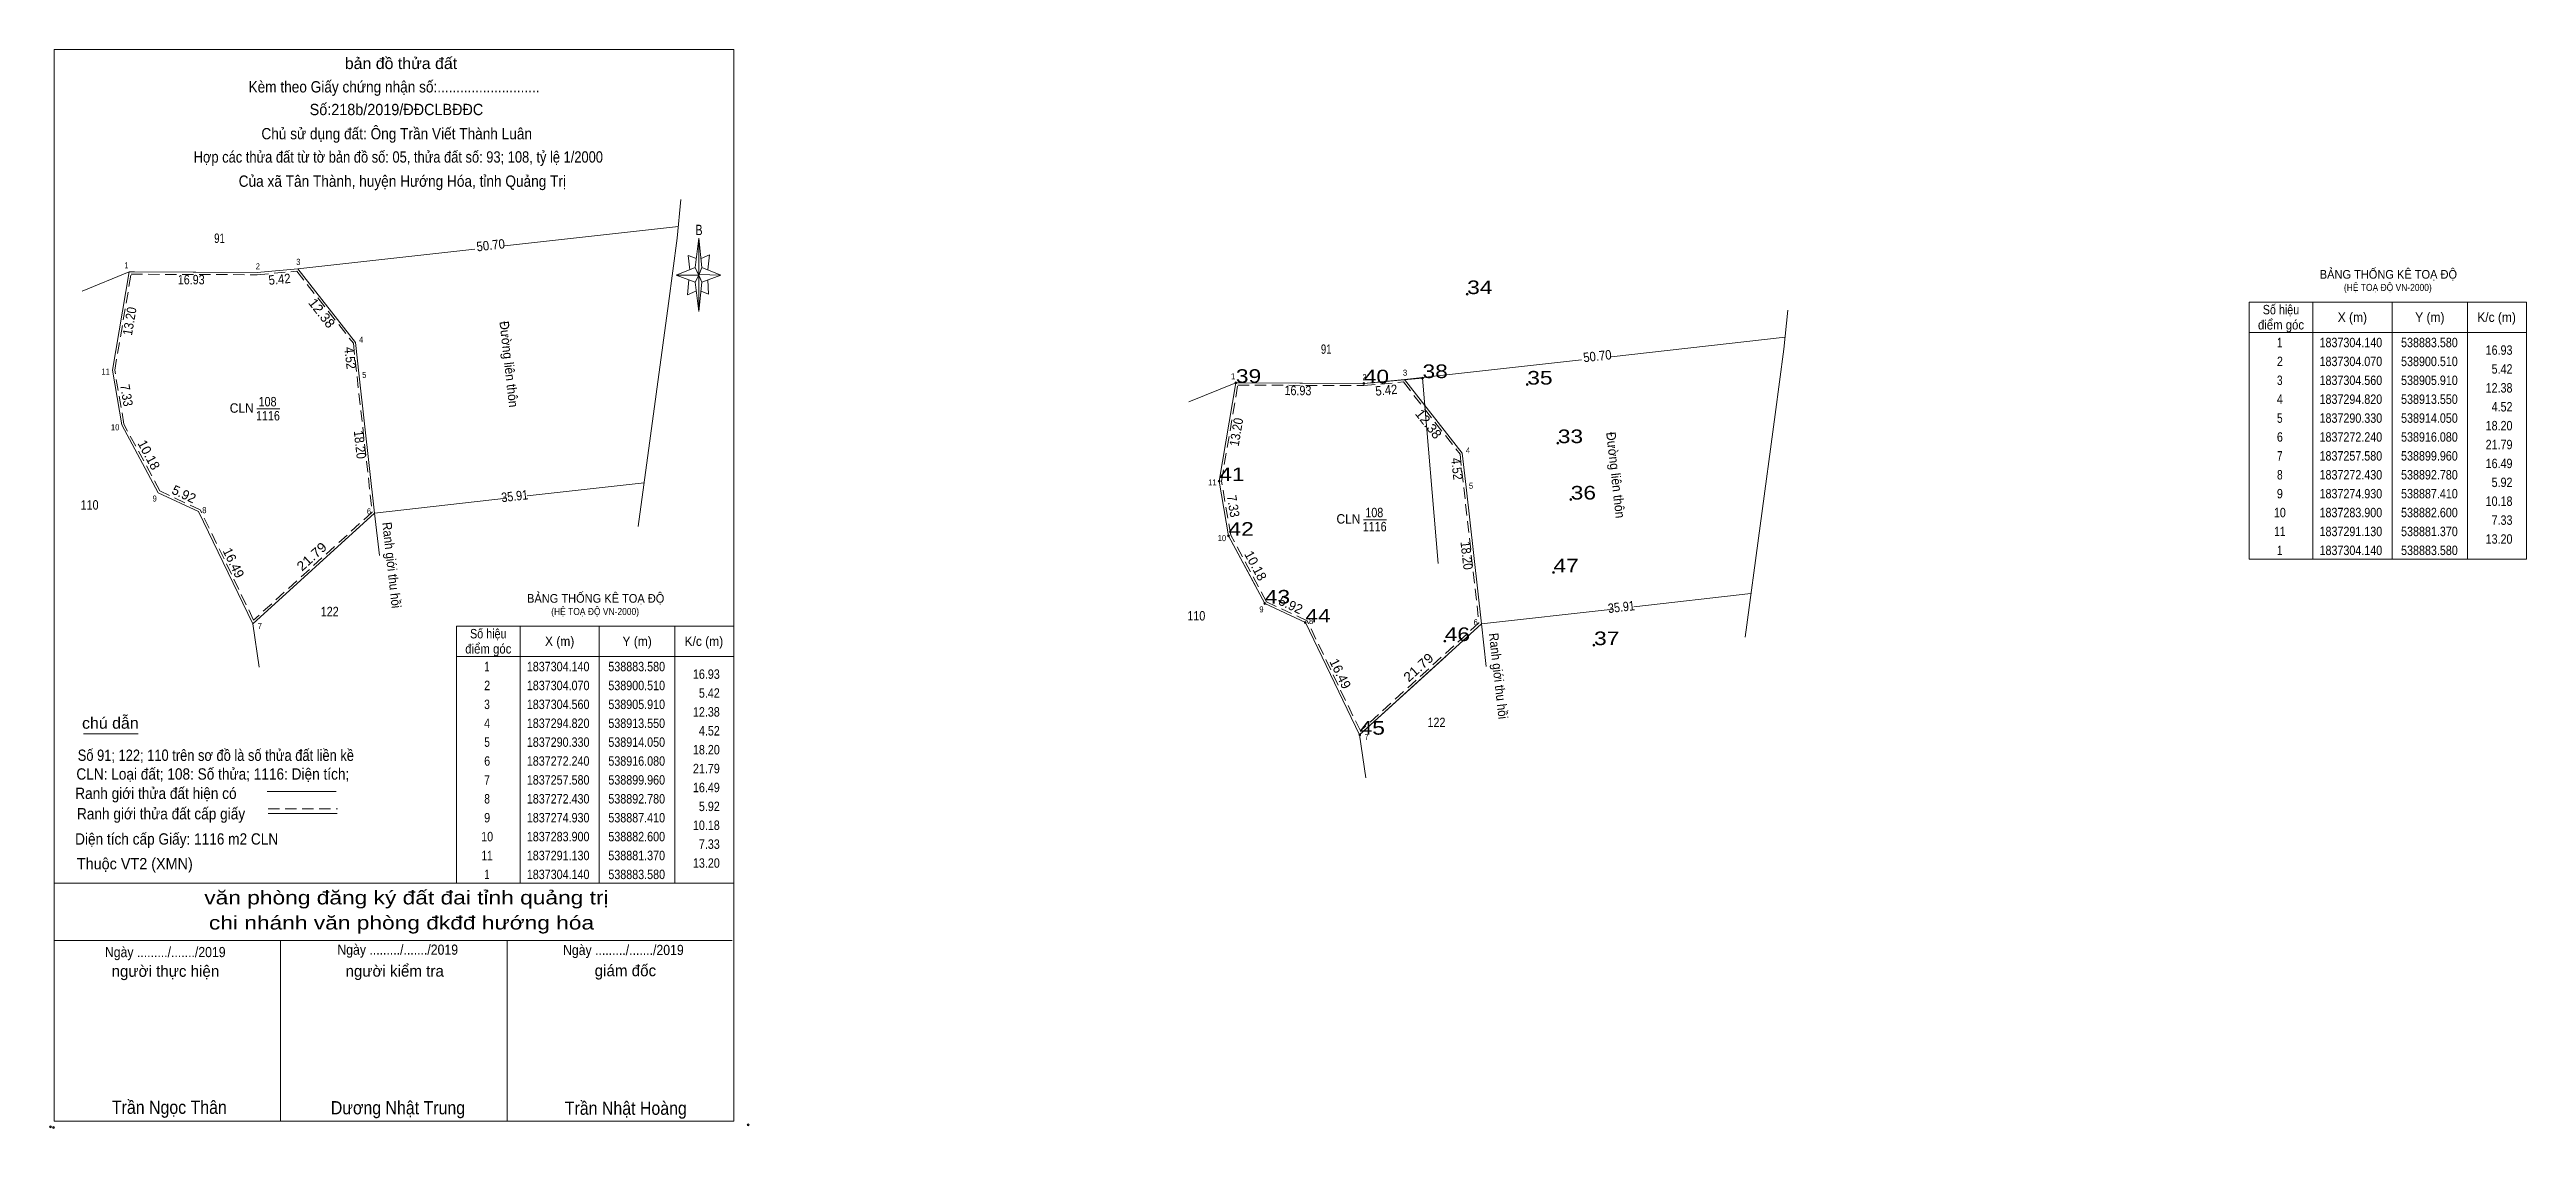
# Model space of a CAD drawing. Header units: metres. Extents: x 538726 to 539054, y 1837205 to 1837348.
import ezdxf
from ezdxf.enums import TextEntityAlignment as Align

# ---------------------------------------------------------------- set-up
doc = ezdxf.new("R2010")
doc.units = ezdxf.units.M
doc.header["$LTSCALE"] = 0.5
doc.header["$PDMODE"] = 32
doc.header["$PDSIZE"] = 0.25
doc.linetypes.add('MEDIUM_DASHED', pattern=[4.5, 3, -1.5])
for name, color, linetype, lineweight in [('1', 7, 'Continuous', 13), ('12', 7, 'Continuous', 13), ('17', 7, 'Continuous', 13), ('36', 7, 'Continuous', 13), ('41', 7, 'Continuous', 13), ('44', 7, 'Continuous', 13), ('5', 7, 'Continuous', 13), ('6', 7, 'Continuous', 13), ('63', 7, 'Continuous', 13)]:
    doc.layers.add(name, color=color, linetype=linetype, lineweight=lineweight)

msp = doc.modelspace()

# ---------------------------------------------------------------- linework, layer by layer
at = {"layer": '1'}
msp.add_lwpolyline([(538883.58, 1837304.14), (538900.51, 1837304.07), (538905.91, 1837304.56), (538913.55, 1837294.82), (538914.05, 1837290.33), (538916.08, 1837272.24), (538899.96, 1837257.58), (538892.78, 1837272.43), (538887.41, 1837274.93), (538882.6, 1837283.9), (538881.37, 1837291.13)], close=True, dxfattribs=at)
at = {"layer": '12'}
for p, q in [((538891.46, 1837304.11), (538884.27, 1837304.14)), ((538910.37, 1837280.21), (538908.29, 1837304.77))]:
    msp.add_line(p, q, dxfattribs=at)
for points in [[(538908.29, 1837304.77), (538900.51, 1837304.07), (538883.58, 1837304.14), (538881.37, 1837291.13), (538882.6, 1837283.9), (538886.25, 1837277.08)], [(538883.58, 1837304.14), (538881.37, 1837291.13), (538882.6, 1837283.9), (538887.41, 1837274.93), (538892.78, 1837272.43), (538899.96, 1837257.58), (538911.4, 1837267.98)]]:
    msp.add_lwpolyline(points, dxfattribs=at)
for p in [(538914.2, 1837315.88), (538883.58, 1837304.15), (538883.58, 1837304.14), (538900.51, 1837304.07), (538908.29, 1837304.77), (538922.16, 1837303.91), (538926.2, 1837296.16), (538881.37, 1837291.13), (538927.91, 1837288.7), (538882.59, 1837283.9), (538882.6, 1837283.9), (538925.63, 1837279.06), (538887.41, 1837274.93), (538892.77, 1837272.43), (538911.23, 1837269.97), (538930.99, 1837269.43), (538899.97, 1837257.57)]:
    msp.add_point(p, dxfattribs=at)
at = {"layer": '17'}
msp.add_line((538731, 1837257.69), (538738.24, 1837257.69), dxfattribs=at)
at = {"layer": '36'}
for q in [(538877.35, 1837301.62), (538884.27, 1837304.14), (538884.27, 1837304.14)]:
    msp.add_line((538883.58, 1837304.14), q, dxfattribs=at)
msp.add_lwpolyline([(538883.58, 1837304.14), (538881.37, 1837291.13), (538882.6, 1837283.9), (538887.41, 1837274.93), (538892.78, 1837272.43), (538899.96, 1837257.58), (538916.08, 1837272.24)], dxfattribs=at)
at = {"layer": '41'}
for p, q in [((538954.98, 1837299.96), (538950.99, 1837270.47)), ((538916.08, 1837272.24), (538914.05, 1837290.33)), ((538916.71, 1837266.6), (538916.08, 1837272.24))]:
    msp.add_line(p, q, dxfattribs=at)
msp.add_lwpolyline([(538914.05, 1837290.33), (538913.55, 1837294.82), (538913.55, 1837294.82)], dxfattribs=at)
at = {"layer": '44'}
for p, q in [((538956.3, 1837310.17), (538933.26, 1837307.6)), ((538929.36, 1837307.17), (538905.91, 1837304.56)), ((538883.58, 1837304.14), (538884.28, 1837304.14))]:
    msp.add_line(p, q, dxfattribs=at)
for points in [[(538956.64, 1837313.75), (538956.15, 1837308.61), (538954.98, 1837299.96)], [(538884.28, 1837304.14), (538900.51, 1837304.07), (538905.91, 1837304.56)], [(538914.05, 1837290.33), (538913.55, 1837294.82), (538905.91, 1837304.56)]]:
    msp.add_lwpolyline(points, dxfattribs=at)
at = {"layer": '5'}
for p, q in [((538811.96, 1837319.38), (538812.46, 1837323.28)), ((538812.86, 1837319.38), (538815.36, 1837318.38)), ((538811.96, 1837317.48), (538809.46, 1837318.38)), ((538812.86, 1837317.48), (538812.46, 1837313.58)), ((538813.76, 1837315.88), (538812.76, 1837316.28)), ((538813.66, 1837317.78), (538813.76, 1837315.88)), ((538727.09, 1837237.94), (538817.09, 1837237.94)), ((538727.09, 1837230.34), (538816.89, 1837230.34)), ((538727.09, 1837230.34), (538816.89, 1837230.34)), ((538727.09, 1837230.34), (538816.89, 1837230.34)), ((538757.09, 1837206.44), (538757.09, 1837230.34)), ((538787.09, 1837206.44), (538787.09, 1837230.34))]:
    msp.add_line(p, q, dxfattribs=at)
for points in [[(538727.09, 1837348.24), (538817.09, 1837348.24), (538817.09, 1837206.44), (538727.09, 1837206.44)], [(538812.46, 1837323.28), (538812.86, 1837319.38), (538812.46, 1837318.38)], [(538812.46, 1837318.38), (538809.46, 1837318.38), (538811.96, 1837319.38), (538812.86, 1837317.48), (538815.36, 1837318.38), (538812.46, 1837318.48)], [(538812.46, 1837318.38), (538812.46, 1837313.58), (538811.96, 1837317.48)]]:
    msp.add_lwpolyline(points, close=True, dxfattribs=at)
for points in [[(538812.46, 1837318.38), (538811.96, 1837319.38), (538809.46, 1837318.38)], [(538812.16, 1837320.58), (538811.06, 1837320.98), (538811.26, 1837319.08)], [(538812.76, 1837320.58), (538813.86, 1837321.08), (538813.66, 1837319.08)], [(538811.16, 1837317.78), (538810.96, 1837315.78), (538812.06, 1837316.28)], [(538812.46, 1837318.38), (538812.86, 1837317.48), (538815.36, 1837318.38)], [(538817.09, 1837206.44), (538727.09, 1837206.44), (538727.09, 1837230.34)]]:
    msp.add_lwpolyline(points, dxfattribs=at)
for p in [(538726.62, 1837205.68), (538727.02, 1837205.6)]:
    msp.add_point(p, dxfattribs=at)
at = {"layer": '6'}
for p, q in [((538755.29, 1837250.05), (538764.43, 1837250.05)), ((538755.43, 1837247.13), (538764.57, 1837247.13))]:
    msp.add_line(p, q, dxfattribs=at)
at = {"layer": '6', "linetype": 'MEDIUM_DASHED'}
msp.add_line((538755.43, 1837247.75), (538764.63, 1837247.75), dxfattribs=at)
at = {"layer": '6'}
msp.add_point((538818.99, 1837205.94), dxfattribs=at)
at = {"layer": '63'}
for p, q in [((538809.76, 1837324.84), (538786.72, 1837322.27)), ((538782.82, 1837321.84), (538759.37, 1837319.23)), ((538737.04, 1837318.81), (538730.81, 1837316.29)), ((538737.04, 1837318.81), (538737.74, 1837318.81)), ((538737.04, 1837318.81), (538737.73, 1837318.81)), ((538737.04, 1837318.81), (538737.73, 1837318.81)), ((538808.44, 1837314.63), (538804.45, 1837285.14)), ((539026.16, 1837314.82), (539026.16, 1837280.82)), ((539036.66, 1837314.82), (539036.66, 1837280.82)), ((539046.66, 1837314.82), (539046.66, 1837280.82)), ((539017.76, 1837310.82), (539054.46, 1837310.82)), ((538769.54, 1837286.91), (538767.51, 1837305)), ((538753.93, 1837300.68), (538757, 1837300.68)), ((538805.23, 1837290.92), (538789.74, 1837289.18)), ((538787.01, 1837288.87), (538769.54, 1837286.91)), ((538770.17, 1837281.27), (538769.54, 1837286.91)), ((538900.47, 1837286.01), (538903.54, 1837286.01)), ((538933.55, 1837274.2), (538916.08, 1837272.24)), ((538951.77, 1837276.25), (538936.28, 1837274.51)), ((538753.42, 1837272.25), (538754.24, 1837266.53)), ((538788.79, 1837271.94), (538788.79, 1837237.94)), ((538799.29, 1837271.94), (538799.29, 1837237.94)), ((538809.29, 1837271.94), (538809.29, 1837237.94)), ((538780.39, 1837267.94), (538817.09, 1837267.94)), ((538899.96, 1837257.58), (538900.78, 1837251.86))]:
    msp.add_line(p, q, dxfattribs=at)
for points in [[(538810.1, 1837328.42), (538809.61, 1837323.28), (538808.44, 1837314.63)], [(538737.74, 1837318.81), (538753.97, 1837318.74), (538759.37, 1837319.23)], [(538767.51, 1837305), (538767.01, 1837309.49), (538759.37, 1837319.23)], [(538737.04, 1837318.81), (538734.83, 1837305.8), (538736.06, 1837298.57), (538740.87, 1837289.6), (538746.24, 1837287.1), (538753.42, 1837272.25), (538769.54, 1837286.91)], [(538767.51, 1837305), (538767.01, 1837309.49), (538767.01, 1837309.49)]]:
    msp.add_lwpolyline(points, dxfattribs=at)
for points in [[(538737.04, 1837318.81), (538753.97, 1837318.74), (538759.37, 1837319.23), (538767.01, 1837309.49), (538767.51, 1837305), (538769.54, 1837286.91), (538753.42, 1837272.25), (538746.24, 1837287.1), (538740.87, 1837289.6), (538736.06, 1837298.57), (538734.83, 1837305.8)], [(539017.76, 1837314.82), (539054.46, 1837314.82), (539054.46, 1837280.82), (539017.76, 1837280.82)], [(538780.39, 1837271.94), (538817.09, 1837271.94), (538817.09, 1837237.94), (538780.39, 1837237.94)]]:
    msp.add_lwpolyline(points, close=True, dxfattribs=at)
at = {"layer": '63', "linetype": 'MEDIUM_DASHED'}
for points in [[(538737.29, 1837318.51), (538753.98, 1837318.44), (538759.23, 1837318.92), (538766.72, 1837309.37), (538767.21, 1837304.97), (538769.22, 1837287.03), (538753.52, 1837272.74), (538746.46, 1837287.33), (538741.09, 1837289.83), (538736.35, 1837298.67), (538735.13, 1837305.8)], [(538883.83, 1837303.84), (538900.52, 1837303.77), (538905.77, 1837304.25), (538913.26, 1837294.7), (538913.75, 1837290.3), (538915.76, 1837272.36), (538900.06, 1837258.07), (538893, 1837272.66), (538887.63, 1837275.16), (538882.89, 1837284), (538881.67, 1837291.13)]]:
    msp.add_lwpolyline(points, close=True, dxfattribs=at)

# ---------------------------------------------------------------- texts
at = {"layer": '1'}
for s, height, width, p in [('BẢNG THỐNG KÊ TOẠ ĐỘ ', 1.15, 0.95, (539027.09, 1837317.92)), ('(HỆ TOẠ ĐỘ VN-2000)', 0.93, 0.9, (539030.29, 1837316.3)), ('BẢNG THỐNG KÊ TOẠ ĐỘ ', 1.15, 0.95, (538789.72, 1837275.04)), ('(HỆ TOẠ ĐỘ VN-2000)', 0.93, 0.9, (538792.92, 1837273.42))]:
    msp.add_text(s, height=height, dxfattribs=dict(at, width=width)).set_placement(p)
for s, width, p in [('CLN', 0.95, (538898.485, 1837285.51)), ('108', 0.85, (538901.905, 1837286.35)), ('1116', 0.85, (538901.955, 1837284.49))]:
    msp.add_text(s, height=1.25, dxfattribs=dict(at, width=width)).set_placement(p, align=Align.CENTER)
at = {"layer": '12', "width": 1.25}
for s, p in [('34', (538914.2, 1837315.88)), ('39', (538883.58, 1837304.14)), ('39', (538883.58, 1837304.14)), ('40', (538900.51, 1837304.07)), ('38', (538908.29, 1837304.77)), ('35', (538922.16, 1837303.91)), ('33', (538926.2, 1837296.16)), ('33', (538926.2, 1837296.16)), ('41', (538881.37, 1837291.13)), ('41', (538881.37, 1837291.13)), ('36', (538927.91, 1837288.7)), ('36', (538927.91, 1837288.7)), ('42', (538882.6, 1837283.9)), ('42', (538882.6, 1837283.9)), ('47', (538925.63, 1837279.06)), ('43', (538887.41, 1837274.93)), ('44', (538892.78, 1837272.43)), ('46', (538911.23, 1837269.97)), ('37', (538931, 1837269.43)), ('45', (538899.96, 1837257.58))]:
    msp.add_text(s, height=1.8, dxfattribs=at).set_placement(p)
at = {"layer": '44', "width": 0.9}
for s, rotation, p in [('50.70', 6.353, (538931.5108, 1837307.0683)), ('Ranh giới thu hồi', 276.449, (538917.7182, 1837265.2752))]:
    msp.add_text(s, height=1.25, rotation=rotation, dxfattribs=at).set_placement(p, align=Align.CENTER)
at = {"layer": '5'}
for s, height, width, p in [('bản đồ thửa đất', 1.5, 1.05, (538773.03, 1837345.66)), ('Kèm theo Giấy chứng nhận số:...........................', 1.5, 0.9, (538772.11, 1837342.56)), ('Số:218b/2019/ĐĐCLBĐĐC', 1.5, 0.95, (538772.43, 1837339.56)), ('Chủ sử dụng đất: Ông Trần Viết Thành Luân', 1.5, 0.9, (538772.465, 1837336.36)), ('Hợp các thửa đất từ tờ bản đồ số: 05, thửa đất số: 93; 108, tỷ lệ 1/2000 ', 1.5, 0.85, (538772.915, 1837333.28)), ('Của xã Tân Thành, huyện Hướng Hóa, tỉnh Quảng Trị', 1.5, 0.9, (538773.21, 1837330.08)), ('B', 1.378, 0.75, (538812.495, 1837323.68)), ('văn phòng đăng ký đất đai tỉnh quảng trị', 1.8, 1.25, (538773.75, 1837235.12)), ('chi nhánh văn phòng đkđđ hướng hóa', 1.8, 1.25, (538773.1, 1837231.8)), ('Ngày ........./......./2019', 1.35, 0.9, (538741.815, 1837228.14)), ('Ngày ........./......./2019', 1.35, 0.9, (538772.595, 1837228.46)), ('Ngày ........./......./2019', 1.35, 0.9, (538802.475, 1837228.42)), ('Trần Ngọc Thân', 1.75, 0.9, (538742.36, 1837207.4)), ('Dương Nhật Trung', 1.75, 0.9, (538772.63, 1837207.34)), ('Trần Nhật Hoàng', 1.75, 0.9, (538802.795, 1837207.28))]:
    msp.add_text(s, height=height, dxfattribs=dict(at, width=width)).set_placement(p, align=Align.CENTER)
for s, p in [('người thực hiện', (538741.84, 1837225.54)), ('người kiểm tra', (538772.195, 1837225.56)), ('giám đốc', (538802.745, 1837225.62))]:
    msp.add_text(s, height=1.5, dxfattribs=at).set_placement(p, align=Align.CENTER)
at = {"layer": '6'}
for s, width, p in [('chú dẫn', 1.05, (538730.8, 1837258.37)), ('Số 91; 122; 110 trên sơ đồ là số thửa đất liền kề', 0.85, (538730.23, 1837254.11)), ('Ranh giới thửa đất hiện có ', 0.9, (538729.9, 1837249.07)), ('CLN: Loại đất; 108: Số thửa; 1116: Diện tích;', 0.9, (538730.05, 1837251.63)), ('Ranh giới thửa đất cấp giấy', 0.9, (538730.13, 1837246.37)), ('Diện tích cấp Giấy: 1116 m2 CLN', 0.9, (538729.88, 1837243.03)), ('Thuộc VT2 (XMN)', 0.95, (538730.11, 1837239.76))]:
    msp.add_text(s, height=1.5, dxfattribs=dict(at, width=width)).set_placement(p)
at = {"layer": '63'}
for s, width, p in [('91', 0.75, (538748.995, 1837322.65)), ('điểm góc', 0.9, (539021.96, 1837311.2)), ('Số hiệu', 0.85, (539021.96, 1837313.2)), ('X (m)', 0.95, (539031.41, 1837312.2)), ('Y (m)', 0.95, (539041.665, 1837312.2)), ('K/c (m)', 0.95, (539050.505, 1837312.2)), ('91', 0.75, (538895.535, 1837307.98)), (' 1', 0.75, (539021.61, 1837308.85)), ('1837304.140', 0.85, (539031.21, 1837308.85)), ('538883.580', 0.85, (539041.61, 1837308.85)), (' 2', 0.85, (539021.615, 1837306.35)), ('1837304.070', 0.85, (539031.21, 1837306.35)), ('538900.510', 0.85, (539041.61, 1837306.35)), (' 4', 0.85, (539021.61, 1837301.35)), (' 3', 0.8, (539021.605, 1837303.85)), ('1837304.560', 0.85, (539031.21, 1837303.85)), ('1837294.820', 0.85, (539031.21, 1837301.35)), ('538905.910', 0.85, (539041.61, 1837303.85)), ('538913.550', 0.85, (539041.61, 1837301.35)), ('CLN', 0.95, (538751.945, 1837300.18)), ('1116', 0.85, (538755.415, 1837299.16)), ('108', 0.85, (538755.365, 1837301.02)), (' 5', 0.8, (539021.615, 1837298.85)), ('1837290.330', 0.85, (539031.21, 1837298.85)), ('538914.050', 0.85, (539041.61, 1837298.85)), (' 6', 0.85, (539021.615, 1837296.35)), ('1837272.240', 0.85, (539031.21, 1837296.35)), ('538916.080', 0.85, (539041.61, 1837296.35)), (' 7', 0.8, (539021.615, 1837293.85)), ('1837257.580', 0.85, (539031.21, 1837293.85)), ('538899.960', 0.85, (539041.61, 1837293.85)), (' 9', 0.85, (539021.61, 1837288.85)), (' 8', 0.8, (539021.615, 1837291.35)), ('1837272.430', 0.85, (539031.21, 1837291.35)), ('1837274.930', 0.85, (539031.21, 1837288.85)), ('538892.780', 0.85, (539041.61, 1837291.35)), ('538887.410', 0.85, (539041.61, 1837288.85)), ('110', 0.85, (538731.8, 1837287.36)), (' 10', 0.85, (539021.61, 1837286.35)), ('1837283.900', 0.85, (539031.21, 1837286.35)), ('538882.600', 0.85, (539041.61, 1837286.35)), (' 11', 0.8, (539021.61, 1837283.85)), ('1837291.130', 0.85, (539031.21, 1837283.85)), ('538881.370', 0.85, (539041.61, 1837283.85)), (' 1', 0.75, (539021.61, 1837281.35)), ('1837304.140', 0.85, (539031.21, 1837281.35)), ('538883.580', 0.85, (539041.61, 1837281.35)), ('122', 0.85, (538763.595, 1837273.25)), ('110', 0.85, (538878.34, 1837272.69)), ('điểm góc', 0.9, (538784.59, 1837268.32)), ('Số hiệu', 0.85, (538784.59, 1837270.32)), ('X (m)', 0.95, (538794.04, 1837269.32)), ('Y (m)', 0.95, (538804.295, 1837269.32)), ('K/c (m)', 0.95, (538813.135, 1837269.32)), (' 1', 0.75, (538784.24, 1837265.97)), ('1837304.140', 0.85, (538793.84, 1837265.97)), ('538883.580', 0.85, (538804.24, 1837265.97)), (' 2', 0.85, (538784.245, 1837263.47)), ('1837304.070', 0.85, (538793.84, 1837263.47)), ('538900.510', 0.85, (538804.24, 1837263.47)), (' 3', 0.8, (538784.235, 1837260.97)), ('1837304.560', 0.85, (538793.84, 1837260.97)), ('538905.910', 0.85, (538804.24, 1837260.97)), (' 4', 0.85, (538784.24, 1837258.47)), (' 5', 0.8, (538784.245, 1837255.97)), ('1837294.820', 0.85, (538793.84, 1837258.47)), ('1837290.330', 0.85, (538793.84, 1837255.97)), ('538913.550', 0.85, (538804.24, 1837258.47)), ('538914.050', 0.85, (538804.24, 1837255.97)), ('122', 0.85, (538910.135, 1837258.58)), (' 6', 0.85, (538784.245, 1837253.47)), ('1837272.240', 0.85, (538793.84, 1837253.47)), ('538916.080', 0.85, (538804.24, 1837253.47)), (' 7', 0.8, (538784.245, 1837250.97)), ('1837257.580', 0.85, (538793.84, 1837250.97)), ('538899.960', 0.85, (538804.24, 1837250.97)), (' 9', 0.85, (538784.24, 1837245.97)), (' 8', 0.8, (538784.245, 1837248.47)), ('1837272.430', 0.85, (538793.84, 1837248.47)), ('1837274.930', 0.85, (538793.84, 1837245.97)), ('538892.780', 0.85, (538804.24, 1837248.47)), ('538887.410', 0.85, (538804.24, 1837245.97)), (' 10', 0.85, (538784.24, 1837243.47)), ('1837283.900', 0.85, (538793.84, 1837243.47)), ('538882.600', 0.85, (538804.24, 1837243.47)), (' 11', 0.8, (538784.24, 1837240.97)), ('1837291.130', 0.85, (538793.84, 1837240.97)), ('538881.370', 0.85, (538804.24, 1837240.97)), (' 1', 0.75, (538784.24, 1837238.47)), ('1837304.140', 0.85, (538793.84, 1837238.47)), ('538883.580', 0.85, (538804.24, 1837238.47))]:
    msp.add_text(s, height=1.25, dxfattribs=dict(at, width=width)).set_placement(p, align=Align.CENTER)
for s, rotation, width, p in [('50.70', 6.353, 0.9, (538784.9708, 1837321.7383)), ('16.93', 359.763, 0.85, (538745.2524, 1837317.1726)), ('5.42', 5.185, 0.9, (538757.0085, 1837317.2314)), ('13.20', 80.359, 0.9, (538737.712, 1837312.1953)), ('12.38', 308.11, 1.05, (538762.0474, 1837312.9757)), ('Đường liên thôn', 276.449, 0.95, (538786.7053, 1837306.5352)), ('4.52', 276.354, 0.9, (538765.6827, 1837307.3592)), ('7.33', 279.655, 0.9, (538736.0776, 1837302.3848)), ('16.93', 359.763, 0.85, (538891.7924, 1837302.5026)), ('5.42', 5.185, 0.9, (538903.5485, 1837302.5614)), ('13.20', 80.359, 0.9, (538884.252, 1837297.5253)), ('12.38', 308.11, 1.05, (538908.5874, 1837298.3057)), ('18.20', 276.403, 0.9, (538766.9799, 1837295.8897)), ('Đường liên thôn', 276.449, 0.95, (538933.2453, 1837291.8652)), ('4.52', 276.354, 0.9, (538912.2227, 1837292.6892)), ('35.91', 6.411, 0.85, (538788.1502, 1837288.5323)), ('7.33', 279.655, 0.9, (538882.6176, 1837287.7148)), ('21.79', 42.284, 1.1, (538761.6295, 1837280.6901)), ('Ranh giới thu hồi', 276.449, 0.9, (538771.1782, 1837279.9452)), ('18.20', 276.403, 0.9, (538913.5199, 1837281.2197)), ('35.91', 6.411, 0.85, (538934.6902, 1837273.8623)), ('21.79', 42.284, 1.1, (538908.1695, 1837266.0201))]:
    msp.add_text(s, height=1.25, rotation=rotation, dxfattribs=dict(at, width=width)).set_placement(p, align=Align.CENTER)
for s, height, width, p in [(' 1', 0.8, 0.9, (538736.95, 1837319.28)), (' 2', 0.8, 0.9, (538754.35, 1837319.16)), (' 3', 0.8, 0.95, (538759.72, 1837319.75)), (' 4', 0.8, 0.95, (538768.05, 1837309.46)), (' 11', 0.8, 0.9, (538734.48, 1837305.23)), (' 3', 0.8, 0.95, (538906.26, 1837305.08)), ('16.93', 1.25, 0.85, (539052.61, 1837307.85)), ('5.42', 1.25, 0.85, (539052.61, 1837305.35)), (' 5', 0.8, 0.9, (538768.45, 1837304.79)), (' 1', 0.8, 0.9, (538883.49, 1837304.61)), (' 2', 0.8, 0.9, (538900.89, 1837304.49)), ('12.38', 1.25, 0.85, (539052.61, 1837302.85)), ('4.52', 1.25, 0.85, (539052.61, 1837300.35)), (' 10', 0.8, 0.95, (538735.75, 1837297.86)), ('21.79', 1.25, 0.85, (539052.61, 1837295.35)), ('18.20', 1.25, 0.85, (539052.61, 1837297.85)), (' 4', 0.8, 0.95, (538914.59, 1837294.79)), ('16.49', 1.25, 0.85, (539052.61, 1837292.85)), (' 11', 0.8, 0.9, (538881.02, 1837290.56)), (' 5', 0.8, 0.9, (538914.99, 1837290.12)), ('5.92', 1.25, 0.85, (539052.61, 1837290.35)), (' 9', 0.8, 0.9, (538740.7, 1837288.43)), (' 8', 0.8, 0.95, (538747.28, 1837286.89)), (' 6', 0.8, 0.9, (538769.07, 1837286.74)), ('10.18', 1.25, 0.85, (539052.61, 1837287.85)), ('7.33', 1.25, 0.85, (539052.61, 1837285.35)), (' 10', 0.8, 0.95, (538882.29, 1837283.19)), ('13.20', 1.25, 0.85, (539052.61, 1837282.85)), (' 9', 0.8, 0.9, (538887.24, 1837273.76)), (' 7', 0.8, 0.9, (538754.62, 1837271.55)), (' 8', 0.8, 0.95, (538893.82, 1837272.22)), (' 6', 0.8, 0.9, (538915.61, 1837272.07)), ('16.93', 1.25, 0.85, (538815.24, 1837264.97)), ('5.42', 1.25, 0.85, (538815.24, 1837262.47)), ('12.38', 1.25, 0.85, (538815.24, 1837259.97)), ('4.52', 1.25, 0.85, (538815.24, 1837257.47)), (' 7', 0.8, 0.9, (538901.16, 1837256.88)), ('21.79', 1.25, 0.85, (538815.24, 1837252.47)), ('18.20', 1.25, 0.85, (538815.24, 1837254.97)), ('16.49', 1.25, 0.85, (538815.24, 1837249.97)), ('5.92', 1.25, 0.85, (538815.24, 1837247.47)), ('10.18', 1.25, 0.85, (538815.24, 1837244.97)), ('7.33', 1.25, 0.85, (538815.24, 1837242.47)), ('13.20', 1.25, 0.85, (538815.24, 1837239.97))]:
    msp.add_text(s, height=height, dxfattribs=dict(at, width=width)).set_placement(p, align=Align.RIGHT)
for s, rotation, p in [('10.18', 298.202, (538739.0952, 1837294.3154)), ('5.92', 335.036, (538744.0312, 1837288.8471)), ('16.49', 295.804, (538750.2977, 1837280.0521)), ('10.18', 298.202, (538885.6352, 1837279.6454)), ('5.92', 335.036, (538890.5712, 1837274.1771)), ('16.49', 295.804, (538896.8377, 1837265.3821))]:
    msp.add_text(s, height=1.25, rotation=rotation, dxfattribs=at).set_placement(p, align=Align.CENTER)

doc.saveas('drawing.dxf')
